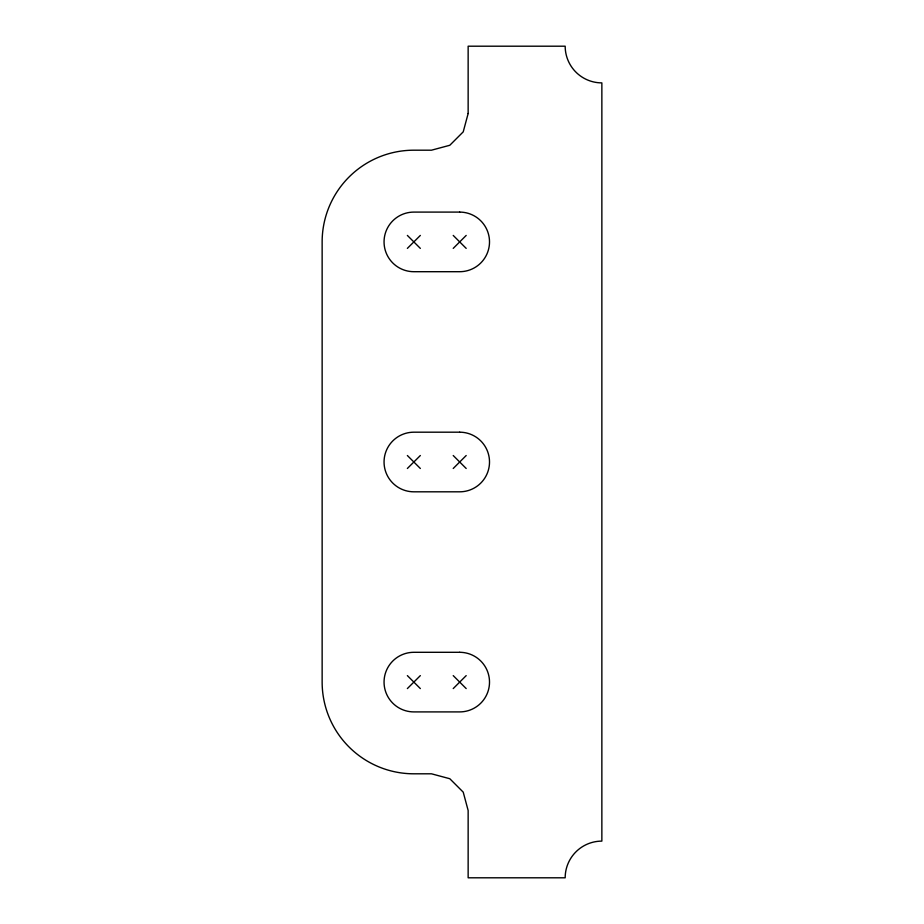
<?xml version="1.0" encoding="UTF-8"?>
<svg xmlns="http://www.w3.org/2000/svg" width="924" height="924" viewBox="0 0 924 924"><rect width="100%" height="100%" fill="white"/><g stroke="black" fill="none" stroke-linecap="round" stroke-linejoin="round"><path stroke-width="1.39" d="M407.368 248.383L420.339 235.424M453.222 248.383L466.193 235.424M407.368 468.48L420.339 455.52M453.222 468.48L466.193 455.52M407.368 688.576L420.339 675.617M453.222 688.576L466.193 675.617M453.222 235.424L466.193 248.383M407.368 235.424L420.339 248.383M453.222 455.52L466.193 468.48M407.368 455.52L420.339 468.48M453.222 675.617L466.193 688.576M407.368 675.617L420.339 688.576M468.145 113.513L463.224 131.855L449.803 145.276L431.462 150.196L413.848 150.196A91.707 91.707 0 0 0 322.141 241.903L322.141 682.097A91.707 91.707 0 0 0 413.848 773.804L431.462 773.804L449.803 778.724L463.224 792.145L468.145 810.487L468.145 877.8L565.176 877.8A36.683 36.683 0 0 1 601.859 841.117L601.859 82.883A36.683 36.683 0 0 1 565.176 46.2L468.145 46.2L468.145 113.513M459.702 212.093L413.848 212.093A29.811 29.811 0 0 0 384.049 241.903A29.811 29.811 0 0 0 413.848 271.702L459.702 271.702A29.811 29.811 0 0 0 489.512 241.903A29.811 29.811 0 0 0 459.702 212.093M459.702 432.189L413.848 432.189A29.811 29.811 0 0 0 384.049 462A29.811 29.811 0 0 0 413.848 491.811L459.702 491.811A29.811 29.811 0 0 0 489.512 462A29.811 29.811 0 0 0 459.702 432.189M459.702 652.298L413.848 652.298A29.811 29.811 0 0 0 384.049 682.097A29.811 29.811 0 0 0 413.848 711.907L459.702 711.907A29.811 29.811 0 0 0 489.512 682.097A29.811 29.811 0 0 0 459.702 652.298"/></g></svg>
